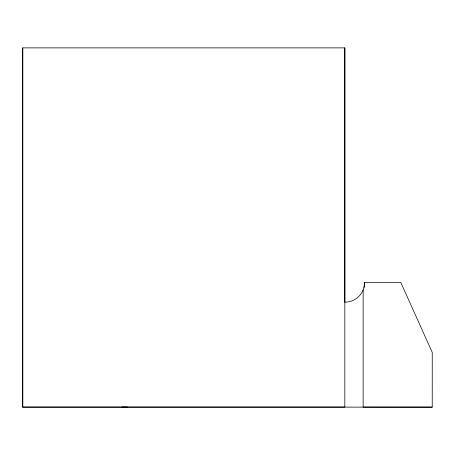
<?xml version="1.0" encoding="UTF-8"?>
<svg xmlns="http://www.w3.org/2000/svg" width="455" height="455" viewBox="0 0 455 455"><rect width="100%" height="100%" fill="white"/><g stroke="black" fill="none" stroke-linecap="round" stroke-linejoin="round"><path stroke-width="0.68" d="M344.839 302.188A19.821 19.821 0 0 0 364.66 282.367L400.758 282.367L432.25 352.443L432.239 407.123L22.75 407.123L22.75 47.877L344.839 47.877L344.839 302.046M344.839 47.877L344.833 407.06L22.75 407.06M363.153 289.949L363.141 407.088L432.239 407.123M364.66 282.367L363.983 287.497M122.02 407.054L127.383 407.06M22.75 47.877L22.75 407.123"/></g></svg>
